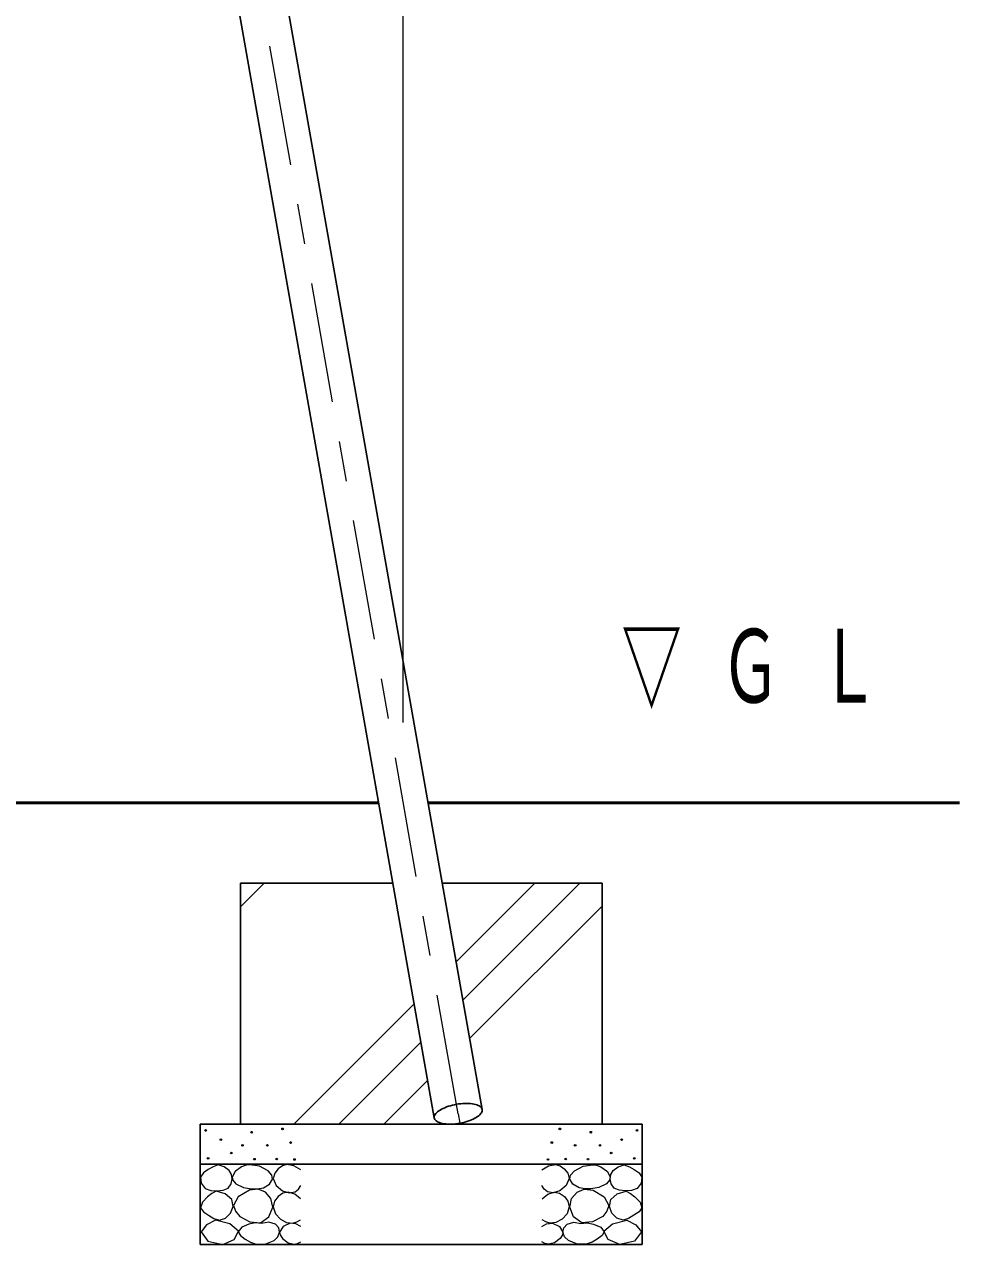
# Model space of a CAD drawing. Units: millimetres on the paper, scale 1:50. Extents: x 197 to 617, y 140 to 437.
# Drawn here: x 357.7 to 380.98, y 202.01 to 232.4 of the extents above; entities that cross this region are included whole.
import ezdxf

# ---------------------------------------------------------------- set-up
doc = ezdxf.new("R2010")
doc.units = ezdxf.units.MM
doc.linetypes.add('USER2', pattern=[6, 3, -1, 1, -1])
doc.layers.add('線', color=2, linetype='Continuous', lineweight=25)
doc.layers.add('補助', color=2, linetype='Continuous', lineweight=13)
doc.styles.add('ＭＳ ゴシック', font='')
doc.styles.get('ＭＳ ゴシック').set_extended_font_data('MS Gothic')

msp = doc.modelspace()

# ---------------------------------------------------------------- linework, layer by layer
at = {"layer": '線', "color": 1, "linetype": 'USER2', "lineweight": 13}
for q in [(358.325, 262.971), (368.542, 205.029)]:
    msp.add_line((368.5, 205.265), q, dxfattribs=at)
at = {"layer": '線', "color": 7}
for p, q in [((367.904, 205.16), (358.145, 260.509)), ((369.096, 205.37), (359.336, 260.719)), ((363.081, 211.007), (363.081, 205.007)), ((366.873, 211.007), (363.081, 211.007)), ((372.081, 211.007), (368.102, 211.007)), ((372.081, 205.007), (372.081, 211.007)), ((367.904, 205.16), (367.898, 205.195)), ((369.096, 205.37), (369.09, 205.406)), ((362.081, 205.007), (362.081, 202.007)), ((362.081, 205.007), (373.081, 205.007)), ((373.081, 202.007), (373.081, 205.007)), ((362.081, 204.007), (373.081, 204.007)), ((362.081, 202.007), (373.081, 202.007))]:
    msp.add_line(p, q, dxfattribs=at)
at = {"layer": '線', "color": 7, "lineweight": 50}
for p, q in [((366.521, 213.007), (304.186, 213.007)), ((380.981, 213.007), (367.749, 213.007))]:
    msp.add_line(p, q, dxfattribs=at)
at = {"layer": '線', "color": 7, "lineweight": 13}
for p, q in [((368.447, 209.048), (370.406, 211.007)), ((368.616, 208.094), (371.529, 211.007)), ((368.784, 207.139), (372.081, 210.436))]:
    msp.add_line(p, q, dxfattribs=at)
at = {"layer": '線', "color": 7}
msp.add_lwpolyline([(367.904, 205.16), (367.903, 205.181), (367.906, 205.203), (367.914, 205.225), (367.926, 205.247), (367.942, 205.269), (367.963, 205.292), (367.988, 205.314), (368.017, 205.336), (368.049, 205.358), (368.085, 205.378), (368.124, 205.398), (368.166, 205.417), (368.211, 205.434), (368.257, 205.451), (368.306, 205.466), (368.356, 205.479), (368.407, 205.491), (368.458, 205.501), (368.511, 205.509), (368.563, 205.516), (368.614, 205.52), (368.665, 205.523), (368.714, 205.523), (368.762, 205.522), (368.808, 205.518), (368.851, 205.513), (368.892, 205.506), (368.93, 205.497), (368.964, 205.486), (368.995, 205.474), (369.022, 205.46), (369.046, 205.444), (369.065, 205.428), (369.08, 205.409), (369.09, 205.39), (369.096, 205.37), (369.097, 205.349), (369.094, 205.328), (369.086, 205.305), (369.074, 205.283), (369.058, 205.261), (369.037, 205.238), (369.012, 205.216), (368.983, 205.194), (368.951, 205.173), (368.915, 205.152), (368.876, 205.132), (368.834, 205.113), (368.789, 205.096), (368.743, 205.079), (368.694, 205.064), (368.644, 205.051), (368.593, 205.039), (368.542, 205.029), (368.49, 205.021), (368.437, 205.015), (368.386, 205.01), (368.335, 205.007), (368.286, 205.007), (368.238, 205.008), (368.192, 205.012), (368.149, 205.017), (368.108, 205.024), (368.07, 205.033), (368.036, 205.044), (368.005, 205.056), (367.978, 205.07), (367.954, 205.086), (367.935, 205.103), (367.92, 205.121), (367.91, 205.14)], close=True, dxfattribs=at)
at = {"layer": '補助'}
for p, q in [((367.135, 215.007), (367.135, 295.383)), ((363.081, 210.416), (363.671, 211.007)), ((364.406, 205.007), (367.403, 208.003)), ((365.529, 205.007), (367.571, 207.049)), ((366.651, 205.007), (367.739, 206.095))]:
    msp.add_line(p, q, dxfattribs=at)
for points in [[(362.53, 203.995), (362.4, 203.944), (362.276, 203.874), (362.159, 203.794), (362.086, 203.684), (362.106, 203.533), (362.206, 203.406), (362.344, 203.354), (362.498, 203.349), (362.65, 203.361), (362.777, 203.412), (362.852, 203.518), (362.878, 203.646), (362.861, 203.75), (362.802, 203.849), (362.679, 203.946)], [(363.318, 203.997), (363.22, 203.984), (363.107, 203.943), (362.948, 203.827), (362.875, 203.689), (362.892, 203.609), (362.967, 203.521), (363.157, 203.426), (363.356, 203.397), (363.503, 203.393), (363.653, 203.424), (363.805, 203.516), (363.88, 203.64), (363.861, 203.733), (363.767, 203.84), (363.553, 203.964)], [(371.843, 203.997), (371.941, 203.984), (372.054, 203.943), (372.213, 203.827), (372.286, 203.689), (372.269, 203.609), (372.195, 203.521), (372.005, 203.426), (371.805, 203.397), (371.658, 203.393), (371.508, 203.424), (371.356, 203.516), (371.281, 203.64), (371.3, 203.733), (371.394, 203.84), (371.608, 203.964)], [(372.632, 203.995), (372.761, 203.944), (372.885, 203.874), (373.002, 203.794), (373.075, 203.684), (373.055, 203.533), (372.955, 203.406), (372.818, 203.354), (372.663, 203.349), (372.511, 203.361), (372.385, 203.412), (372.309, 203.518), (372.283, 203.646), (372.3, 203.75), (372.359, 203.849), (372.482, 203.946)], [(362.479, 203.336), (362.372, 203.28), (362.263, 203.196), (362.134, 203.06), (362.086, 202.924), (362.159, 202.827), (362.289, 202.74), (362.422, 202.654), (362.555, 202.613), (362.708, 202.662), (362.834, 202.791), (362.896, 202.956), (362.865, 203.127), (362.702, 203.272)], [(363.064, 202.71), (363.316, 202.573), (363.583, 202.553), (363.789, 202.702), (363.886, 202.937), (363.84, 203.153), (363.702, 203.316), (363.525, 203.384), (363.302, 203.359), (363.027, 203.198), (362.907, 202.98), (362.96, 202.837)], [(372.097, 202.71), (371.845, 202.573), (371.578, 202.553), (371.373, 202.702), (371.276, 202.937), (371.321, 203.153), (371.459, 203.316), (371.636, 203.384), (371.859, 203.359), (372.134, 203.198), (372.254, 202.98), (372.201, 202.837)], [(372.682, 203.336), (372.789, 203.28), (372.898, 203.196), (373.027, 203.06), (373.075, 202.924), (373.003, 202.827), (372.872, 202.74), (372.74, 202.654), (372.606, 202.613), (372.453, 202.662), (372.327, 202.791), (372.265, 202.956), (372.296, 203.127), (372.459, 203.272)], [(362.463, 202.617), (362.236, 202.497), (362.1, 202.321), (362.27, 202.095), (362.638, 202.013), (362.925, 202.135), (363.034, 202.342), (362.818, 202.525)], [(363.605, 202.534), (363.454, 202.547), (363.291, 202.518), (363.113, 202.437), (363.026, 202.329), (363.08, 202.235), (363.199, 202.145), (363.329, 202.068), (363.475, 202.021), (363.712, 202.025), (363.918, 202.107), (364.012, 202.203), (364.053, 202.318), (364.032, 202.421), (363.951, 202.513), (363.783, 202.563)], [(371.557, 202.534), (371.707, 202.547), (371.87, 202.518), (372.049, 202.437), (372.135, 202.329), (372.081, 202.235), (371.962, 202.145), (371.833, 202.068), (371.686, 202.021), (371.449, 202.025), (371.243, 202.107), (371.149, 202.203), (371.108, 202.318), (371.129, 202.421), (371.211, 202.513), (371.379, 202.563)], [(372.699, 202.617), (372.925, 202.497), (373.061, 202.321), (372.892, 202.095), (372.523, 202.013), (372.236, 202.135), (372.127, 202.342), (372.343, 202.525)]]:
    msp.add_lwpolyline(points, close=True, dxfattribs=at)
for points in [[(364.581, 203.873), (364.412, 203.97), (364.238, 204), (364.126, 203.966), (364.023, 203.892), (363.934, 203.786), (363.896, 203.651), (363.97, 203.476), (364.131, 203.347), (364.297, 203.299), (364.441, 203.322), (364.522, 203.389), (364.581, 203.48)], [(370.581, 203.873), (370.749, 203.97), (370.923, 204), (371.035, 203.966), (371.138, 203.892), (371.228, 203.786), (371.265, 203.651), (371.192, 203.476), (371.031, 203.347), (370.865, 203.299), (370.72, 203.322), (370.639, 203.389), (370.581, 203.48)], [(364.574, 203.15), (364.431, 203.26), (364.27, 203.309), (364.136, 203.284), (364.017, 203.207), (363.929, 203.092), (363.896, 202.948), (363.95, 202.775), (364.074, 202.637), (364.226, 202.56), (364.378, 202.542), (364.481, 202.571), (364.574, 202.624)], [(370.587, 203.15), (370.73, 203.26), (370.891, 203.309), (371.025, 203.284), (371.145, 203.207), (371.232, 203.092), (371.265, 202.948), (371.212, 202.775), (371.088, 202.637), (370.935, 202.56), (370.783, 202.542), (370.68, 202.571), (370.587, 202.624)], [(364.581, 202.46), (364.46, 202.526), (364.314, 202.542), (364.14, 202.455), (364.055, 202.32), (364.067, 202.247), (364.124, 202.162), (364.268, 202.052), (364.416, 202.016), (364.502, 202.037), (364.581, 202.079)], [(370.581, 202.46), (370.701, 202.526), (370.847, 202.542), (371.021, 202.455), (371.107, 202.32), (371.094, 202.247), (371.037, 202.162), (370.894, 202.052), (370.745, 202.016), (370.659, 202.037), (370.581, 202.079)]]:
    msp.add_lwpolyline(points, dxfattribs=at)
for centre in [(362.213, 204.85), (363.36, 204.806), (364.129, 204.889), (371.032, 204.889), (371.802, 204.806), (372.949, 204.85), (362.593, 204.622), (364.329, 204.548), (370.832, 204.548), (372.568, 204.622), (362.853, 204.286), (363.132, 204.477), (363.751, 204.478), (371.411, 204.478), (372.03, 204.477), (372.308, 204.286), (362.276, 204.153), (363.429, 204.134), (363.983, 204.137), (364.426, 204.126), (370.735, 204.126), (371.178, 204.137), (371.732, 204.134), (372.885, 204.153)]:
    msp.add_circle(centre, 0.02, dxfattribs=at)

# ---------------------------------------------------------------- texts
at = {"layer": '補助', "insert": (372.564, 217.34), "char_height": 1.833, "attachment_point": 1, "style": 'ＭＳ ゴシック'}
msp.add_mtext('\\T1.64;\\W0.6;▽ＧＬ', dxfattribs=at)

doc.saveas('drawing.dxf')
